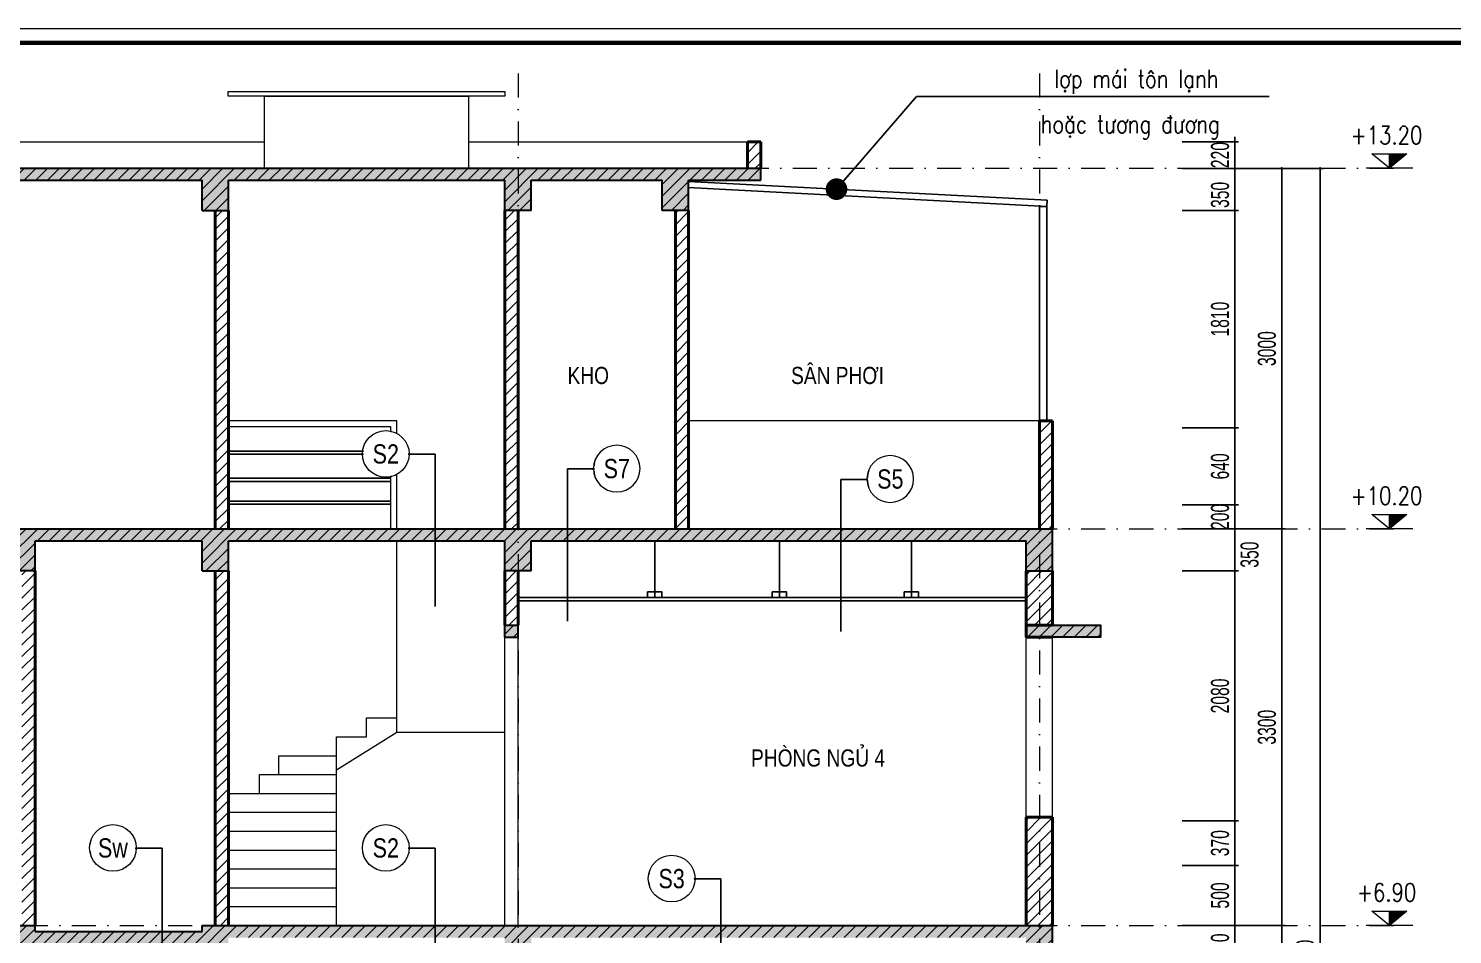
# Model space of a CAD drawing. Header units: millimetres. Extents: x 2565303 to 2664360, y -865723 to -262051.
# Drawn here: x 2640168 to 2652022, y -644567 to -637028 of the extents above; entities that cross this region are included whole.
import ezdxf
from ezdxf.enums import TextEntityAlignment as Align

# ---------------------------------------------------------------- set-up
doc = ezdxf.new("R2010")
doc.units = ezdxf.units.MM
doc.header["$LTSCALE"] = 10
doc.header["$MEASUREMENT"] = 0
doc.linetypes.add('ACAD_ISO07W100', pattern=[3, 0, -3])
doc.linetypes.add('DASHDOT', pattern=[1, 0.5, -0.25, 0, -0.25])
doc.layers.get('0').update_dxf_attribs({"linetype": 'CONTINUOUS'})
doc.layers.get('DEFPOINTS').update_dxf_attribs({"color": 10, "linetype": 'CONTINUOUS'})
for name, color, linetype, lineweight in [('- Nội Thất', 83, 'CONTINUOUS', 25), ('-thay1', 7, 'CONTINUOUS', 18), ('A-WIPEOUT', 254, 'ACAD_ISO07W100', 0), ('LC Dim', 8, 'CONTINUOUS', 13), ('LC Hatch', 252, 'CONTINUOUS', 5), ('LC ISO', 153, 'CONTINUOUS', 13), ('LC Net dam 1', 30, 'CONTINUOUS', 30), ('LC Net dam2', 6, 'CONTINUOUS', 40), ('LC Net manh', 250, 'CONTINUOUS', 5), ('LC Net truc', 134, 'DASHDOT', 5), ('LC Text1', 20, 'CONTINUOUS', 13), ('LC Text2', 7, 'CONTINUOUS', 13)]:
    doc.layers.add(name, color=color, linetype=linetype, lineweight=lineweight)
doc.layers.add('Khungten_LCDI', color=7, linetype='CONTINUOUS')
doc.layers.add('M3', color=3, linetype='CONTINUOUS')
doc.styles.add('General text 2', font='arial.ttf')
doc.styles.add('HOATBIF', font='hoatbif.shx', dxfattribs={"width": 0.65})
doc.styles.add('Khungten', font='', dxfattribs={"width": 0.9, "height": 5000})
doc.styles.add('LC 3', font='vnsimli.shx', dxfattribs={"width": 0.75})
doc.styles.add('T1', font='Vnsimli.shx', dxfattribs={"width": 0.7})
doc.styles.add('T2', font='', dxfattribs={"width": 0.8})
doc.styles.add('Title', font='', dxfattribs={"width": 0.8})
doc.styles.get('Khungten').set_extended_font_data('.VnAvantH')
doc.styles.get('T2').set_extended_font_data('.VnArialH')
doc.styles.get('Title').set_extended_font_data('.VnBlackH')
doc.dimstyles.new('1-100 (1-60)', dxfattribs={"dimscale": 60, "dimtxt": 2.5, "dimasz": 0.35, "dimexe": 0.5, "dimexo": 0, "dimgap": 0.8, "dimtad": 1, "dimdec": 0, "dimzin": 0, "dimdsep": 46, "dimtxsty": 'HOATBIF', "dimblk1": 'DOT', "dimblk2": 'DOT', "dimsah": 1, "dimcen": -1, "dimdle": 1, "dimclrd": 256, "dimclre": 256, "dimclrt": 4, "dimadec": 3, "dimazin": 2, "dimtfac": 0.333333, "dimtdec": 0, "dimtix": 1, "dimtmove": 2, "dimatfit": 3, "dimldrblk": 'DOT', "dimfxl": 1, "dimtvp": 0.833333, "dimtolj": 1, "dimtzin": 0, "dimarcsym": 0})
pattern_1 = [(45, (0, -120733.97), (-48.6135912, 48.6135912), [])]

# ---------------------------------------------------------------- blocks, each defined once
blk = doc.blocks.new('Caodo1')
at = {"layer": 'LC Text1'}
blk.add_hatch(color=256, dxfattribs=at).paths.add_polyline_path([(0, 200), (0, 0), (243, 200)])
for p, q in [((0, 0), (0, 200)), ((324, 0), (-324, 0))]:
    blk.add_line(p, q, dxfattribs=at)
blk.add_lwpolyline([(-243, 200), (243, 200), (0, 0), (0, 0)], close=True, dxfattribs=at)
at = {"layer": 'LC Text1', "style": 'T1', "width": 0.8}
blk.add_attdef('%%P0,00', text='', height=250, dxfattribs=at).set_placement((-39, 460), align=Align.MIDDLE_CENTER)
blk = doc.blocks.new('DOT')
at = {"layer": 'M3', "color": 0, "linetype": 'ByBlock'}
blk.add_line((-0.5, 0), (-1, 0), dxfattribs=at)
at = {"layer": 'M3', "color": 0, "linetype": 'ByBlock', "const_width": 0.5}
blk.add_lwpolyline([(-0.25, 0, 1), (0.25, 0, 1)], format="xyb", close=True, dxfattribs=at)
blk = doc.blocks.new('*D287')
at = {"layer": 'DEFPOINTS', "color": 0, "transparency": 16777216}
for p in [(2650067, -644492), (2650600, -644492), (2650067, -647792)]:
    blk.add_point(p, dxfattribs=at)
at = {"layer": 'LC Dim', "lineweight": -2, "transparency": 16777216}
for p, q in [((2650067, -644492), (2650630, -644492)), ((2650600, -647771), (2650600, -644513)), ((2650067, -647792), (2650630, -647792))]:
    blk.add_line(p, q, dxfattribs=at)
at = {"layer": 'LC Dim', "lineweight": -2, "transparency": 16777216, "xscale": 21, "yscale": 21, "zscale": 21}
for p, rotation in [((2650600, -644492), 90), ((2650600, -647792), 270)]:
    blk.add_blockref('DOT', p, dxfattribs=dict(at, rotation=rotation))
at = {"layer": 'LC Dim', "color": 4, "transparency": 16777216, "insert": (2650477, -646142), "char_height": 150, "attachment_point": 5, "rotation": 90, "style": 'HOATBIF'}
blk.add_mtext('\\A1;3300', dxfattribs=at)
blk = doc.blocks.new('*D288')
at = {"layer": 'DEFPOINTS', "color": 0, "transparency": 16777216}
for p in [(2650067, -641192), (2650600, -641192), (2650067, -644492)]:
    blk.add_point(p, dxfattribs=at)
at = {"layer": 'LC Dim', "lineweight": -2, "transparency": 16777216}
for p, q in [((2650067, -641192), (2650630, -641192)), ((2650600, -644471), (2650600, -641213)), ((2650067, -644492), (2650630, -644492))]:
    blk.add_line(p, q, dxfattribs=at)
at = {"layer": 'LC Dim', "lineweight": -2, "transparency": 16777216, "xscale": 21, "yscale": 21, "zscale": 21}
for p, rotation in [((2650600, -641192), 90), ((2650600, -644492), 270)]:
    blk.add_blockref('DOT', p, dxfattribs=dict(at, rotation=rotation))
at = {"layer": 'LC Dim', "color": 4, "transparency": 16777216, "insert": (2650477, -642842), "char_height": 150, "attachment_point": 5, "rotation": 90, "style": 'HOATBIF'}
blk.add_mtext('\\A1;3300', dxfattribs=at)
blk = doc.blocks.new('*D289')
at = {"layer": 'DEFPOINTS', "color": 0, "transparency": 16777216}
for p in [(2650067, -638192), (2650600, -638192), (2650067, -641192)]:
    blk.add_point(p, dxfattribs=at)
at = {"layer": 'LC Dim', "lineweight": -2, "transparency": 16777216}
for p, q in [((2650067, -638192), (2650630, -638192)), ((2650600, -641171), (2650600, -638213)), ((2650067, -641192), (2650630, -641192))]:
    blk.add_line(p, q, dxfattribs=at)
at = {"layer": 'LC Dim', "lineweight": -2, "transparency": 16777216, "xscale": 21, "yscale": 21, "zscale": 21}
for p, rotation in [((2650600, -638192), 90), ((2650600, -641192), 270)]:
    blk.add_blockref('DOT', p, dxfattribs=dict(at, rotation=rotation))
at = {"layer": 'LC Dim', "color": 4, "transparency": 16777216, "insert": (2650477, -639692), "char_height": 150, "attachment_point": 5, "rotation": 90, "style": 'HOATBIF'}
blk.add_mtext('\\A1;3000', dxfattribs=at)
blk = doc.blocks.new('*D290')
at = {"layer": 'DEFPOINTS', "color": 0, "transparency": 16777216}
for p in [(2650067, -638192), (2650919, -638192), (2650067, -651392)]:
    blk.add_point(p, dxfattribs=at)
at = {"layer": 'LC Dim', "lineweight": -2, "transparency": 16777216}
for p, q in [((2650067, -638192), (2650949, -638192)), ((2650919, -651371), (2650919, -638213)), ((2650067, -651392), (2650949, -651392))]:
    blk.add_line(p, q, dxfattribs=at)
at = {"layer": 'LC Dim', "lineweight": -2, "transparency": 16777216, "xscale": 21, "yscale": 21, "zscale": 21}
for p, rotation in [((2650919, -638192), 90), ((2650919, -651392), 270)]:
    blk.add_blockref('DOT', p, dxfattribs=dict(at, rotation=rotation))
at = {"layer": 'LC Dim', "color": 4, "transparency": 16777216, "insert": (2650796, -644792), "char_height": 150, "attachment_point": 5, "rotation": 90, "style": 'HOATBIF'}
blk.add_mtext('\\A1;13200', dxfattribs=at)
blk = doc.blocks.new('*D296')
at = {"layer": 'DEFPOINTS', "color": 0, "transparency": 16777216}
for p in [(2649772, -644492), (2650210, -644492), (2649772, -644842)]:
    blk.add_point(p, dxfattribs=at)
at = {"layer": 'LC Dim', "lineweight": -2, "transparency": 16777216}
for p, q in [((2649772, -644492), (2650240, -644492)), ((2650210, -644821), (2650210, -644513)), ((2649772, -644842), (2650240, -644842))]:
    blk.add_line(p, q, dxfattribs=at)
at = {"layer": 'LC Dim', "lineweight": -2, "transparency": 16777216, "xscale": 21, "yscale": 21, "zscale": 21}
for p, rotation in [((2650210, -644492), 90), ((2650210, -644842), 270)]:
    blk.add_blockref('DOT', p, dxfattribs=dict(at, rotation=rotation))
at = {"layer": 'LC Dim', "color": 4, "transparency": 16777216, "insert": (2650087, -644667), "char_height": 150, "attachment_point": 5, "rotation": 90, "style": 'HOATBIF'}
blk.add_mtext('\\A1;350', dxfattribs=at)
blk = doc.blocks.new('*D297')
at = {"layer": 'DEFPOINTS', "color": 0, "transparency": 16777216}
for p in [(2649772, -643992), (2650210, -643992), (2649772, -644492)]:
    blk.add_point(p, dxfattribs=at)
at = {"layer": 'LC Dim', "lineweight": -2, "transparency": 16777216}
for p, q in [((2649772, -643992), (2650240, -643992)), ((2650210, -644471), (2650210, -644013)), ((2649772, -644492), (2650240, -644492))]:
    blk.add_line(p, q, dxfattribs=at)
at = {"layer": 'LC Dim', "lineweight": -2, "transparency": 16777216, "xscale": 21, "yscale": 21, "zscale": 21}
for p, rotation in [((2650210, -643992), 90), ((2650210, -644492), 270)]:
    blk.add_blockref('DOT', p, dxfattribs=dict(at, rotation=rotation))
at = {"layer": 'LC Dim', "color": 4, "transparency": 16777216, "insert": (2650087, -644242), "char_height": 150, "attachment_point": 5, "rotation": 90, "style": 'HOATBIF'}
blk.add_mtext('\\A1;500', dxfattribs=at)
blk = doc.blocks.new('*D298')
at = {"layer": 'DEFPOINTS', "color": 0, "transparency": 16777216}
for p in [(2649772, -643622), (2650210, -643622), (2649772, -643992)]:
    blk.add_point(p, dxfattribs=at)
at = {"layer": 'LC Dim', "lineweight": -2, "transparency": 16777216}
for p, q in [((2649772, -643622), (2650240, -643622)), ((2650210, -643971), (2650210, -643643)), ((2649772, -643992), (2650240, -643992))]:
    blk.add_line(p, q, dxfattribs=at)
at = {"layer": 'LC Dim', "lineweight": -2, "transparency": 16777216, "xscale": 21, "yscale": 21, "zscale": 21}
for p, rotation in [((2650210, -643622), 90), ((2650210, -643992), 270)]:
    blk.add_blockref('DOT', p, dxfattribs=dict(at, rotation=rotation))
at = {"layer": 'LC Dim', "color": 4, "transparency": 16777216, "insert": (2650087, -643807), "char_height": 150, "attachment_point": 5, "rotation": 90, "style": 'HOATBIF'}
blk.add_mtext('\\A1;370', dxfattribs=at)
blk = doc.blocks.new('*D299')
at = {"layer": 'DEFPOINTS', "color": 0, "transparency": 16777216}
for p in [(2649772, -641542), (2650210, -641542), (2649772, -643622)]:
    blk.add_point(p, dxfattribs=at)
at = {"layer": 'LC Dim', "lineweight": -2, "transparency": 16777216}
for p, q in [((2649772, -641542), (2650240, -641542)), ((2650210, -643601), (2650210, -641563)), ((2649772, -643622), (2650240, -643622))]:
    blk.add_line(p, q, dxfattribs=at)
at = {"layer": 'LC Dim', "lineweight": -2, "transparency": 16777216, "xscale": 21, "yscale": 21, "zscale": 21}
for p, rotation in [((2650210, -641542), 90), ((2650210, -643622), 270)]:
    blk.add_blockref('DOT', p, dxfattribs=dict(at, rotation=rotation))
at = {"layer": 'LC Dim', "color": 4, "transparency": 16777216, "insert": (2650087, -642582), "char_height": 150, "attachment_point": 5, "rotation": 90, "style": 'HOATBIF'}
blk.add_mtext('\\A1;2080', dxfattribs=at)
blk = doc.blocks.new('*D300')
at = {"layer": 'DEFPOINTS', "color": 0, "transparency": 16777216}
for p in [(2649772, -641192), (2650210, -641192), (2649772, -641542)]:
    blk.add_point(p, dxfattribs=at)
at = {"layer": 'LC Dim', "lineweight": -2, "transparency": 16777216}
for p, q in [((2649772, -641192), (2650240, -641192)), ((2650210, -641521), (2650210, -641213)), ((2649772, -641542), (2650240, -641542))]:
    blk.add_line(p, q, dxfattribs=at)
at = {"layer": 'LC Dim', "lineweight": -2, "transparency": 16777216, "xscale": 21, "yscale": 21, "zscale": 21}
for p, rotation in [((2650210, -641192), 90), ((2650210, -641542), 270)]:
    blk.add_blockref('DOT', p, dxfattribs=dict(at, rotation=rotation))
at = {"layer": 'LC Dim', "color": 4, "transparency": 16777216, "insert": (2650333, -641406), "char_height": 150, "attachment_point": 5, "rotation": 90, "style": 'HOATBIF'}
blk.add_mtext('\\A1;350', dxfattribs=at)
blk = doc.blocks.new('*D301')
at = {"layer": 'DEFPOINTS', "color": 0, "transparency": 16777216}
for p in [(2649772, -640992), (2650210, -640992), (2649772, -641192)]:
    blk.add_point(p, dxfattribs=at)
at = {"layer": 'LC Dim', "lineweight": -2, "transparency": 16777216}
for p, q in [((2649772, -640992), (2650240, -640992)), ((2650210, -640971), (2650210, -640950)), ((2650210, -641192), (2650210, -640992)), ((2649772, -641192), (2650240, -641192)), ((2650210, -641213), (2650210, -641234))]:
    blk.add_line(p, q, dxfattribs=at)
at = {"layer": 'LC Dim', "lineweight": -2, "transparency": 16777216, "xscale": 21, "yscale": 21, "zscale": 21}
for p, rotation in [((2650210, -640992), 270), ((2650210, -641192), 90)]:
    blk.add_blockref('DOT', p, dxfattribs=dict(at, rotation=rotation))
at = {"layer": 'LC Dim', "color": 4, "transparency": 16777216, "insert": (2650087, -641092), "char_height": 150, "attachment_point": 5, "rotation": 90, "style": 'HOATBIF'}
blk.add_mtext('\\A1;200', dxfattribs=at)
blk = doc.blocks.new('*D302')
at = {"layer": 'DEFPOINTS', "color": 0, "transparency": 16777216}
for p in [(2649772, -640352), (2650210, -640352), (2649772, -640992)]:
    blk.add_point(p, dxfattribs=at)
at = {"layer": 'LC Dim', "lineweight": -2, "transparency": 16777216}
for p, q in [((2649772, -640352), (2650240, -640352)), ((2650210, -640971), (2650210, -640373)), ((2649772, -640992), (2650240, -640992))]:
    blk.add_line(p, q, dxfattribs=at)
at = {"layer": 'LC Dim', "lineweight": -2, "transparency": 16777216, "xscale": 21, "yscale": 21, "zscale": 21}
for p, rotation in [((2650210, -640352), 90), ((2650210, -640992), 270)]:
    blk.add_blockref('DOT', p, dxfattribs=dict(at, rotation=rotation))
at = {"layer": 'LC Dim', "color": 4, "transparency": 16777216, "insert": (2650087, -640672), "char_height": 150, "attachment_point": 5, "rotation": 90, "style": 'HOATBIF'}
blk.add_mtext('\\A1;640', dxfattribs=at)
blk = doc.blocks.new('*D303')
at = {"layer": 'DEFPOINTS', "color": 0, "transparency": 16777216}
for p in [(2649772, -638542), (2650210, -638542), (2649772, -640352)]:
    blk.add_point(p, dxfattribs=at)
at = {"layer": 'LC Dim', "lineweight": -2, "transparency": 16777216}
for p, q in [((2649772, -638542), (2650240, -638542)), ((2650210, -640331), (2650210, -638563)), ((2649772, -640352), (2650240, -640352))]:
    blk.add_line(p, q, dxfattribs=at)
at = {"layer": 'LC Dim', "lineweight": -2, "transparency": 16777216, "xscale": 21, "yscale": 21, "zscale": 21}
for p, rotation in [((2650210, -638542), 90), ((2650210, -640352), 270)]:
    blk.add_blockref('DOT', p, dxfattribs=dict(at, rotation=rotation))
at = {"layer": 'LC Dim', "color": 4, "transparency": 16777216, "insert": (2650087, -639447), "char_height": 150, "attachment_point": 5, "rotation": 90, "style": 'HOATBIF'}
blk.add_mtext('\\A1;1810', dxfattribs=at)
blk = doc.blocks.new('*D304')
at = {"layer": 'DEFPOINTS', "color": 0, "transparency": 16777216}
for p in [(2649772, -638192), (2650210, -638192), (2649772, -638542)]:
    blk.add_point(p, dxfattribs=at)
at = {"layer": 'LC Dim', "lineweight": -2, "transparency": 16777216}
for p, q in [((2649772, -638192), (2650240, -638192)), ((2650210, -638521), (2650210, -638213)), ((2649772, -638542), (2650240, -638542))]:
    blk.add_line(p, q, dxfattribs=at)
at = {"layer": 'LC Dim', "lineweight": -2, "transparency": 16777216, "xscale": 21, "yscale": 21, "zscale": 21}
for p, rotation in [((2650210, -638192), 90), ((2650210, -638542), 270)]:
    blk.add_blockref('DOT', p, dxfattribs=dict(at, rotation=rotation))
at = {"layer": 'LC Dim', "color": 4, "transparency": 16777216, "insert": (2650087, -638413), "char_height": 150, "attachment_point": 5, "rotation": 90, "style": 'HOATBIF'}
blk.add_mtext('\\A1;350', dxfattribs=at)
blk = doc.blocks.new('*D305')
at = {"layer": 'DEFPOINTS', "color": 0, "transparency": 16777216}
for p in [(2649772, -637972), (2650210, -637972), (2649772, -638192)]:
    blk.add_point(p, dxfattribs=at)
at = {"layer": 'LC Dim', "lineweight": -2, "transparency": 16777216}
for p, q in [((2649772, -637972), (2650240, -637972)), ((2650210, -637951), (2650210, -637930)), ((2650210, -638192), (2650210, -637972)), ((2649772, -638192), (2650240, -638192)), ((2650210, -638213), (2650210, -638234))]:
    blk.add_line(p, q, dxfattribs=at)
at = {"layer": 'LC Dim', "lineweight": -2, "transparency": 16777216, "xscale": 21, "yscale": 21, "zscale": 21}
for p, rotation in [((2650210, -637972), 270), ((2650210, -638192), 90)]:
    blk.add_blockref('DOT', p, dxfattribs=dict(at, rotation=rotation))
at = {"layer": 'LC Dim', "color": 4, "transparency": 16777216, "insert": (2650087, -638082), "char_height": 150, "attachment_point": 5, "rotation": 90, "style": 'HOATBIF'}
blk.add_mtext('\\A1;220', dxfattribs=at)
blk = doc.blocks.new('lcdi fix')
at = {"layer": 'DEFPOINTS', "lineweight": 0}
blk.add_lwpolyline([(-1200, -14850), (-1200, 14850), (40800, 14850), (40800, -14850)], close=True, dxfattribs=at)
at = {"layer": 'Khungten_LCDI', "color": 5, "lineweight": 60}
blk.add_lwpolyline([(0, -14650), (0, 14650), (40600, 14650), (40600, -14650)], close=True, dxfattribs=at)
at = {"color": 7, "style": 'Khungten', "width": 0.8}
for tag, p in [('REVISION', (39499, -10746)), ('NGAYHT', (39546, -11609))]:
    blk.add_attdef(tag, text='', height=200, dxfattribs=at).set_placement(p, align=Align.CENTER)
at = {"layer": 'LC Text1', "style": 'Title', "width": 1.485915}
for tag, p, p2 in [('TENBANVE1', (36913, -8886), (40339, -8886)), ('TENBANVE2', (36913, -9562), (40339, -9562))]:
    blk.add_attdef(tag, text='', height=250, dxfattribs=at).set_placement(p, p2, align=Align.FIT)
at = {"layer": 'LC Text1', "style": 'Title', "width": 0.7}
blk.add_attdef('SOBANVE', text='', height=250, dxfattribs=at).set_placement((39562, -13896), align=Align.CENTER)
blk = doc.blocks.new('*U262')
at = {"layer": 'A-WIPEOUT'}
blk.add_lwpolyline([(0, 4.25), (-2.5, 3.44), (-4.04, 1.31), (-4.04, -1.31), (-2.5, -3.44), (0, -4.25), (2.5, -3.44), (4.04, -1.31), (4.04, 1.31), (2.5, 3.44)], close=True, dxfattribs=at)
at = {"layer": 'LC Text1', "style": 'General text 2', "width": 0.8, "flags": 8}
blk.add_attdef('SYMBOL', text='', height=3.5, dxfattribs=at).set_placement((0, 0), align=Align.MIDDLE_CENTER)
blk.add_wipeout([(0, 4.25), (-2.5, 3.44), (-4.04, 1.31), (-4.04, -1.31), (-2.5, -3.44), (0, -4.25), (2.5, -3.44), (4.04, -1.31), (4.04, 1.31), (2.5, 3.44)]).dxf.layer = 'A-WIPEOUT'
at = {"layer": 'LC ISO'}
blk.add_circle((0, 0), 4.25, dxfattribs=at)

msp = doc.modelspace()

# ---------------------------------------------------------------- hatches: boundary and pattern name
at = {"layer": 'LC Hatch', "ltscale": 0.3}
h = msp.add_hatch(dxfattribs=at)
h.set_pattern_fill('ANSI31', color=256, scale=550, style=0)
h.set_pattern_definition(pattern_1)
h.paths.add_polyline_path([(2636922.7, -637971.8), (2636812.7, -637971.8), (2636812.7, -638191.8), (2636922.7, -638191.8)])
h.paths.add_polyline_path([(2637522.7, -638541.8), (2637412.7, -638541.8), (2637412.7, -641191.8), (2637522.7, -641191.8)])
h.paths.add_polyline_path([(2645662.7, -638541.8), (2645552.7, -638541.8), (2645552.7, -641191.8), (2645662.7, -641191.8)])
h.paths.add_polyline_path([(2646262.7, -637971.8), (2646152.7, -637971.8), (2646152.7, -638191.8), (2646262.7, -638191.8)])
h.paths.add_polyline_path([(2644242.7, -638541.8), (2644132.7, -638541.8), (2644132.7, -641191.8), (2644242.7, -641191.8)])
h.paths.add_polyline_path([(2641832.7, -638541.8), (2641722.7, -638541.8), (2641722.7, -641191.8), (2641832.7, -641191.8)])
at = {"layer": 'LC Hatch'}
h = msp.add_hatch(dxfattribs=at)
h.set_pattern_fill('AR-CONC', color=256, scale=20, style=0)
h.set_pattern_definition([(50, (0, -120733.97), (143.4520365, -12.550427), [15, -165]), (355, (0, -120733.97), (-27.750267, 150.438427), [12, -132]), (100.4514445, (11.95, -120735.02), (115.701769, 137.887998), [12.7480384, -140.2284224]), (46.1842, (0, -120693.97), (213.448266, -33.103856), [22.5, -247.5]), (96.6356355, (17.79, -120696.73), (186.932389, 194.82372), [19.122068, -210.342752]), (351.184164, (0, -120693.97), (186.932389, 194.82372), [18, -198]), (21, (20, -120703.97), (119.3814104, -80.523778), [15, -165]), (326, (20, -120703.97), (48.663066, 145.030009), [12, -132]), (71.451445, (29.95, -120710.68), (168.044475, 64.5062306), [12.748038, -140.2284224]), (37.5, (0, -120733.97), (2.4319711, 66.5787708), [0, -130.4, 0, -134, 0, -132.5]), (7.5, (0, -120733.97), (52.6139075, 78.8823424), [0, -76.4, 0, -127.4, 0, -50.5]), (327.5, (-44.6, -120733.97), (106.7644872, -4.5109743), [0, -50, 0, -156, 0, -207]), (317.5, (-64.6, -120733.97), (116.637234, 20.0209965), [0, -65, 0, -103.6, 0, -147])])
h.paths.add_polyline_path([(2634912.7, -648691.8), (2634692.7, -648691.8), (2634692.7, -648791.8), (2634912.7, -648791.8)])
h.paths.add_polyline_path([(2649092.7, -648541.8), (2648472.7, -648541.8), (2648472.7, -648641.8), (2649092.7, -648641.8)])
h.paths.add_polyline_path([(2648692.7, -647791.8), (2641612.7, -647791.8), (2641612.7, -647841.8), (2640222.7, -647841.8), (2640222.7, -647791.8), (2634692.7, -647791.8), (2634692.7, -648041.8), (2634012.7, -648041.8), (2634012.7, -647791.8), (2633792.7, -647791.8), (2633792.7, -648141.8), (2634912.7, -648141.8), (2634912.7, -647891.8), (2637412.7, -647891.8), (2637412.7, -648141.8), (2637632.7, -648141.8), (2637632.7, -647891.8), (2640002.7, -647891.8), (2640002.7, -648141.8), (2640222.7, -648141.8), (2640222.7, -647941.8), (2641612.7, -647941.8), (2641612.7, -648141.8), (2641832.7, -648141.8), (2641832.7, -647891.8), (2644132.7, -647891.8), (2644132.7, -648141.8), (2644352.7, -648141.8), (2644352.7, -647891.8), (2648472.7, -647891.8), (2648472.7, -648141.8), (2648692.7, -648141.8)])
h.paths.add_polyline_path([(2644242.7, -645291.8), (2644132.7, -645291.8), (2644132.7, -645391.8), (2644242.7, -645391.8)])
h.paths.add_polyline_path([(2644242.7, -641991.8), (2644132.7, -641991.8), (2644132.7, -642091.8), (2644242.7, -642091.8)])
h.paths.add_polyline_path([(2634912.7, -645291.8), (2634692.7, -645291.8), (2634692.7, -645391.8), (2634912.7, -645391.8)])
h.paths.add_polyline_path([(2634912.7, -641991.8), (2634692.7, -641991.8), (2634692.7, -642091.8), (2634912.7, -642091.8)])
h.paths.add_polyline_path([(2649092.7, -645291.8), (2648472.7, -645291.8), (2648472.7, -645391.8), (2649092.7, -645391.8)])
h.paths.add_polyline_path([(2648692.7, -644491.8), (2641612.7, -644491.8), (2641612.7, -644541.8), (2640222.7, -644541.8), (2640222.7, -644491.8), (2634692.7, -644491.8), (2634692.7, -644741.8), (2634012.7, -644741.8), (2634012.7, -644491.8), (2633792.7, -644491.8), (2633792.7, -644841.8), (2634912.7, -644841.8), (2634912.7, -644591.8), (2637412.7, -644591.8), (2637412.7, -644841.8), (2637632.7, -644841.8), (2637632.7, -644591.8), (2640002.7, -644591.8), (2640002.7, -644841.8), (2640222.7, -644841.8), (2640222.7, -644641.8), (2641612.7, -644641.8), (2641612.7, -644841.8), (2641832.7, -644841.8), (2641832.7, -644591.8), (2644132.7, -644591.8), (2644132.7, -644841.8), (2644352.7, -644841.8), (2644352.7, -644591.8), (2648472.7, -644591.8), (2648472.7, -644841.8), (2648692.7, -644841.8)])
h.paths.add_polyline_path([(2649092.7, -641991.8), (2648472.7, -641991.8), (2648472.7, -642091.8), (2649092.7, -642091.8)])
h.paths.add_polyline_path([(2634912.7, -638191.8), (2634692.7, -638191.8), (2634692.7, -638441.8), (2634012.7, -638441.8), (2634012.7, -638191.8), (2633792.7, -638191.8), (2633792.7, -638541.8), (2634912.7, -638541.8)])
h.paths.add_polyline_path([(2646262.7, -638191.8), (2636812.7, -638191.8), (2636812.7, -638291.8), (2637412.7, -638291.8), (2637412.7, -638541.8), (2637632.7, -638541.8), (2637632.7, -638291.8), (2641612.7, -638291.8), (2641612.7, -638541.8), (2641832.7, -638541.8), (2641832.7, -638291.8), (2644132.7, -638291.8), (2644132.7, -638541.8), (2644352.7, -638541.8), (2644352.7, -638291.8), (2645442.7, -638291.8), (2645442.7, -638541.8), (2645662.7, -638541.8), (2645662.7, -638291.8), (2646262.7, -638291.8)])
h.paths.add_polyline_path([(2640222.7, -641291.8), (2641612.7, -641291.8), (2641612.7, -641541.8), (2641832.7, -641541.8), (2641832.7, -641291.8), (2644132.7, -641291.8), (2644132.7, -641541.8), (2644352.7, -641541.8), (2644352.7, -641291.8), (2648472.7, -641291.8), (2648472.7, -641541.8), (2648692.7, -641541.8), (2648692.7, -641191.8), (2634692.7, -641191.8), (2634692.7, -641441.8), (2634012.7, -641441.8), (2634012.7, -641191.8), (2633792.7, -641191.8), (2633792.7, -641541.8), (2634912.7, -641541.8), (2634912.7, -641291.8), (2637412.7, -641291.8), (2637412.7, -641541.8), (2637632.7, -641541.8), (2637632.7, -641291.8), (2640002.7, -641291.8), (2640002.7, -641541.8), (2640222.7, -641541.8)])
at = {"layer": 'LC Hatch', "ltscale": 0.3}
h = msp.add_hatch(dxfattribs=at)
h.set_pattern_fill('ANSI31', color=256, scale=550, style=0)
h.set_pattern_definition([(45, (0, -125733.97), (-48.6135912, 48.6135912), [])])
h.paths.add_polyline_path([(2634912.7, -648691.8), (2634692.7, -648691.8), (2634692.7, -648791.8), (2634912.7, -648791.8)])
h.paths.add_polyline_path([(2649092.7, -648541.8), (2648472.7, -648541.8), (2648472.7, -648641.8), (2649092.7, -648641.8)])
h.paths.add_polyline_path([(2648692.7, -647791.8), (2641612.7, -647791.8), (2641612.7, -647841.8), (2640222.7, -647841.8), (2640222.7, -647791.8), (2634692.7, -647791.8), (2634692.7, -648041.8), (2634012.7, -648041.8), (2634012.7, -647791.8), (2633792.7, -647791.8), (2633792.7, -648141.8), (2634912.7, -648141.8), (2634912.7, -647891.8), (2637412.7, -647891.8), (2637412.7, -648141.8), (2637632.7, -648141.8), (2637632.7, -647891.8), (2640002.7, -647891.8), (2640002.7, -648141.8), (2640222.7, -648141.8), (2640222.7, -647941.8), (2641612.7, -647941.8), (2641612.7, -648141.8), (2641832.7, -648141.8), (2641832.7, -647891.8), (2644132.7, -647891.8), (2644132.7, -648141.8), (2644352.7, -648141.8), (2644352.7, -647891.8), (2648472.7, -647891.8), (2648472.7, -648141.8), (2648692.7, -648141.8)])
h.paths.add_polyline_path([(2644242.7, -645291.8), (2644132.7, -645291.8), (2644132.7, -645391.8), (2644242.7, -645391.8)])
h.paths.add_polyline_path([(2644242.7, -641991.8), (2644132.7, -641991.8), (2644132.7, -642091.8), (2644242.7, -642091.8)])
h.paths.add_polyline_path([(2634912.7, -645291.8), (2634692.7, -645291.8), (2634692.7, -645391.8), (2634912.7, -645391.8)])
h.paths.add_polyline_path([(2634912.7, -641991.8), (2634692.7, -641991.8), (2634692.7, -642091.8), (2634912.7, -642091.8)])
h.paths.add_polyline_path([(2649092.7, -645291.8), (2648472.7, -645291.8), (2648472.7, -645391.8), (2649092.7, -645391.8)])
h.paths.add_polyline_path([(2648692.7, -644491.8), (2641612.7, -644491.8), (2641612.7, -644541.8), (2640222.7, -644541.8), (2640222.7, -644491.8), (2634692.7, -644491.8), (2634692.7, -644741.8), (2634012.7, -644741.8), (2634012.7, -644491.8), (2633792.7, -644491.8), (2633792.7, -644841.8), (2634912.7, -644841.8), (2634912.7, -644591.8), (2637412.7, -644591.8), (2637412.7, -644841.8), (2637632.7, -644841.8), (2637632.7, -644591.8), (2640002.7, -644591.8), (2640002.7, -644841.8), (2640222.7, -644841.8), (2640222.7, -644641.8), (2641612.7, -644641.8), (2641612.7, -644841.8), (2641832.7, -644841.8), (2641832.7, -644591.8), (2644132.7, -644591.8), (2644132.7, -644841.8), (2644352.7, -644841.8), (2644352.7, -644591.8), (2648472.7, -644591.8), (2648472.7, -644841.8), (2648692.7, -644841.8)])
h.paths.add_polyline_path([(2649092.7, -641991.8), (2648472.7, -641991.8), (2648472.7, -642091.8), (2649092.7, -642091.8)])
h.paths.add_polyline_path([(2634912.7, -638191.8), (2634692.7, -638191.8), (2634692.7, -638441.8), (2634012.7, -638441.8), (2634012.7, -638191.8), (2633792.7, -638191.8), (2633792.7, -638541.8), (2634912.7, -638541.8)])
h.paths.add_polyline_path([(2646262.7, -638191.8), (2636812.7, -638191.8), (2636812.7, -638291.8), (2637412.7, -638291.8), (2637412.7, -638541.8), (2637632.7, -638541.8), (2637632.7, -638291.8), (2641612.7, -638291.8), (2641612.7, -638541.8), (2641832.7, -638541.8), (2641832.7, -638291.8), (2644132.7, -638291.8), (2644132.7, -638541.8), (2644352.7, -638541.8), (2644352.7, -638291.8), (2645442.7, -638291.8), (2645442.7, -638541.8), (2645662.7, -638541.8), (2645662.7, -638291.8), (2646262.7, -638291.8)])
h.paths.add_polyline_path([(2640222.7, -641291.8), (2641612.7, -641291.8), (2641612.7, -641541.8), (2641832.7, -641541.8), (2641832.7, -641291.8), (2644132.7, -641291.8), (2644132.7, -641541.8), (2644352.7, -641541.8), (2644352.7, -641291.8), (2648472.7, -641291.8), (2648472.7, -641541.8), (2648692.7, -641541.8), (2648692.7, -641191.8), (2634692.7, -641191.8), (2634692.7, -641441.8), (2634012.7, -641441.8), (2634012.7, -641191.8), (2633792.7, -641191.8), (2633792.7, -641541.8), (2634912.7, -641541.8), (2634912.7, -641291.8), (2637412.7, -641291.8), (2637412.7, -641541.8), (2637632.7, -641541.8), (2637632.7, -641291.8), (2640002.7, -641291.8), (2640002.7, -641541.8), (2640222.7, -641541.8)])
h = msp.add_hatch(dxfattribs=at)
h.set_pattern_fill('ANSI31', color=256, scale=550, style=0)
h.set_pattern_definition(pattern_1)
h.paths.add_polyline_path([(2644242.7, -644841.8), (2644132.7, -644841.8), (2644132.7, -645291.8), (2644242.7, -645291.8)])
h.paths.add_polyline_path([(2648692.7, -644841.8), (2648472.7, -644841.8), (2648472.7, -645291.8), (2648692.7, -645291.8)])
h.paths.add_polyline_path([(2644242.7, -641541.8), (2644132.7, -641541.8), (2644132.7, -641991.8), (2644242.7, -641991.8)])
h.paths.add_polyline_path([(2648692.7, -643591.8), (2648472.7, -643591.8), (2648472.7, -644491.8), (2648692.7, -644491.8)])
h.paths.add_polyline_path([(2648692.7, -641541.8), (2648472.7, -641541.8), (2648472.7, -641991.8), (2648692.7, -641991.8)])
h.paths.add_polyline_path([(2648692.7, -640291.8), (2648582.7, -640291.8), (2648582.7, -641191.8), (2648692.7, -641191.8)])
h = msp.add_hatch(dxfattribs=at)
h.set_pattern_fill('ANSI31', color=256, scale=550, style=0)
h.set_pattern_definition(pattern_1)
h.paths.add_polyline_path([(2633902.7, -643991.8), (2633792.7, -643991.8), (2633792.7, -644491.8), (2633902.7, -644491.8)])
h.paths.add_polyline_path([(2640222.7, -641541.8), (2640112.7, -641541.8), (2640112.7, -644491.8), (2640222.7, -644491.8)])
h.paths.add_polyline_path([(2641832.7, -641541.8), (2641722.7, -641541.8), (2641722.7, -644491.8), (2641832.7, -644491.8)])

# ---------------------------------------------------------------- linework, layer by layer
at = {"layer": '- Nội Thất'}
for p, q in [((2643182.7, -640544.1), (2641832.7, -640544.1)), ((2643182.7, -640569.9), (2641832.7, -640569.9)), ((2643182.7, -640770.5), (2641832.7, -640770.5)), ((2643182.7, -640796.4), (2641832.7, -640796.4)), ((2643182.7, -640961.4), (2641832.7, -640961.4)), ((2643182.7, -640987.2), (2641832.7, -640987.2)), ((2645380.5, -641761.8), (2645380.5, -641291.8)), ((2646418.6, -641761.8), (2646418.6, -641291.8)), ((2647517.8, -641761.8), (2647517.8, -641291.8)), ((2644242.7, -641761.8), (2648472.7, -641761.8)), ((2644242.7, -641791.8), (2648472.7, -641791.8))]:
    msp.add_line(p, q, dxfattribs=at)
for points in [[(2645662.7, -638300.3), (2648646.8, -638457.7), (2648644, -638509.6), (2645659.9, -638352.2)], [(2648644.8, -640291.8), (2648582.7, -640291.8), (2648582.7, -638509.6), (2648644.8, -638509.6)], [(2645320.7, -641761.8), (2645440.2, -641761.8), (2645440.2, -641716.4), (2645320.7, -641716.4)], [(2646358.8, -641761.8), (2646478.3, -641761.8), (2646478.3, -641716.4), (2646358.8, -641716.4)], [(2647458, -641761.8), (2647577.5, -641761.8), (2647577.5, -641716.4), (2647458, -641716.4)]]:
    msp.add_lwpolyline(points, close=True, dxfattribs=at)
at = {"layer": '-thay1'}
for p, q in [((2642132.7, -638191.8), (2642132.7, -637591.8)), ((2642132.7, -637591.8), (2643832.7, -637591.8)), ((2643832.7, -638191.8), (2643832.7, -637591.8)), ((2636922.7, -637971.8), (2642132.7, -637971.8)), ((2643832.7, -637971.8), (2646262.7, -637971.8)), ((2643232.7, -640291.8), (2641832.7, -640291.8)), ((2643182.7, -640341.8), (2641832.7, -640341.8)), ((2643182.7, -641191.8), (2643182.7, -640341.8)), ((2643232.7, -641191.8), (2643232.7, -640291.8)), ((2648582.7, -640291.8), (2645662.7, -640291.8)), ((2643232.7, -642882.9), (2643232.7, -641291.8)), ((2644132.7, -644491.8), (2644132.7, -642091.8)), ((2644242.7, -644491.8), (2644242.7, -642091.8)), ((2648472.7, -643591.8), (2648472.7, -642091.8)), ((2648692.7, -643591.8), (2648692.7, -642091.8)), ((2642982.7, -642764.8), (2643232.7, -642764.8)), ((2642982.7, -642921.8), (2642982.7, -642764.8)), ((2642732.7, -643196.9), (2643232.7, -642882.9)), ((2642732.7, -642921.8), (2642982.7, -642921.8)), ((2642732.7, -643078.8), (2642732.7, -642921.8)), ((2643232.7, -642882.9), (2644132.7, -642882.9)), ((2642250.6, -643078.8), (2642732.7, -643078.8)), ((2642250.6, -643235.8), (2642250.6, -643078.8)), ((2642732.7, -644491.8), (2642732.7, -643078.8)), ((2642091.1, -643235.8), (2642732.7, -643235.8)), ((2642091.1, -643392.8), (2642091.1, -643235.8)), ((2641832.7, -643392.8), (2642732.7, -643392.8)), ((2641832.7, -643549.8), (2642732.7, -643549.8)), ((2641832.7, -643706.8), (2642732.7, -643706.8)), ((2641832.7, -643863.8), (2642732.7, -643863.8)), ((2641832.7, -644020.8), (2642732.7, -644020.8)), ((2641832.7, -644177.8), (2642732.7, -644177.8)), ((2641832.7, -644334.8), (2642732.7, -644334.8))]:
    msp.add_line(p, q, dxfattribs=at)
msp.add_lwpolyline([(2644132.7, -637591.8), (2641831.3, -637591.8), (2641831.3, -637551.8), (2644132.7, -637551.8)], close=True, dxfattribs=at)
at = {"layer": 'LC Net dam 1'}
for p, q in [((2636812.7, -638191.8), (2646262.7, -638191.8)), ((2646262.7, -638291.8), (2646262.7, -638191.8)), ((2637632.7, -638291.8), (2641612.7, -638291.8)), ((2641612.7, -638541.8), (2641612.7, -638291.8)), ((2641832.7, -638291.8), (2644132.7, -638291.8)), ((2641832.7, -638541.8), (2641832.7, -638291.8)), ((2644132.7, -638541.8), (2644132.7, -638291.8)), ((2644352.7, -638291.8), (2645442.7, -638291.8)), ((2644352.7, -638541.8), (2644352.7, -638291.8)), ((2645442.7, -638541.8), (2645442.7, -638291.8)), ((2645662.7, -638541.8), (2645662.7, -638291.8)), ((2645662.7, -638291.8), (2646262.7, -638291.8)), ((2641612.7, -638541.8), (2641832.7, -638541.8)), ((2644352.7, -638541.8), (2644132.7, -638541.8)), ((2645662.7, -638541.8), (2645442.7, -638541.8)), ((2634692.7, -641191.8), (2648692.7, -641191.8)), ((2640222.7, -641541.8), (2640222.7, -641291.8)), ((2640222.7, -641291.8), (2641612.7, -641291.8)), ((2641612.7, -641541.8), (2641612.7, -641291.8)), ((2641832.7, -641291.8), (2644132.7, -641291.8)), ((2641832.7, -641541.8), (2641832.7, -641291.8)), ((2644132.7, -641541.8), (2644132.7, -641291.8)), ((2644352.7, -641291.8), (2648472.7, -641291.8)), ((2644352.7, -641541.8), (2644352.7, -641291.8)), ((2648472.7, -641541.8), (2648472.7, -641291.8)), ((2648692.7, -641541.8), (2648692.7, -641191.8)), ((2640222.7, -641541.8), (2640002.7, -641541.8)), ((2641612.7, -641541.8), (2641832.7, -641541.8)), ((2644352.7, -641541.8), (2644132.7, -641541.8)), ((2648472.7, -641541.8), (2648692.7, -641541.8)), ((2644132.7, -641991.8), (2644242.7, -641991.8)), ((2644132.7, -642091.8), (2644132.7, -641991.8)), ((2644242.7, -642091.8), (2644242.7, -641991.8)), ((2644132.7, -642091.8), (2644242.7, -642091.8)), ((2634692.7, -644491.8), (2640222.7, -644491.8)), ((2640222.7, -644541.8), (2640222.7, -644491.8)), ((2641612.7, -644491.8), (2648692.7, -644491.8)), ((2641612.7, -644541.8), (2641612.7, -644491.8)), ((2648692.7, -644841.8), (2648692.7, -644491.8)), ((2640222.7, -644541.8), (2641612.7, -644541.8))]:
    msp.add_line(p, q, dxfattribs=at)
msp.add_lwpolyline([(2648472.7, -641991.8), (2649092.7, -641991.8), (2649092.7, -642091.8), (2648472.7, -642091.8)], close=True, dxfattribs=at)
at = {"layer": 'LC Net dam2'}
for p, q in [((2646152.7, -638191.8), (2646152.7, -637971.8)), ((2646152.7, -637971.8), (2646262.7, -637971.8)), ((2646262.7, -637971.8), (2646262.7, -638191.8)), ((2641722.7, -641191.8), (2641722.7, -638541.8)), ((2641832.7, -641191.8), (2641832.7, -638541.8)), ((2644132.7, -641191.8), (2644132.7, -638541.8)), ((2644242.7, -641191.8), (2644242.7, -638541.8)), ((2645552.7, -641191.8), (2645552.7, -638541.8)), ((2645662.7, -641191.8), (2645662.7, -638541.8)), ((2648582.7, -641191.8), (2648582.7, -640291.8)), ((2648582.7, -640291.8), (2648692.7, -640291.8)), ((2648692.7, -641191.8), (2648692.7, -640291.8)), ((2640222.7, -644491.8), (2640222.7, -641541.8)), ((2641722.7, -641541.8), (2641722.7, -644491.8)), ((2641722.7, -644491.8), (2641722.7, -641541.8)), ((2641832.7, -644491.8), (2641832.7, -641541.8)), ((2641832.7, -644491.8), (2641832.7, -641541.8)), ((2644132.7, -641991.8), (2644132.7, -641541.8)), ((2644242.7, -641991.8), (2644242.7, -641541.8)), ((2648472.7, -642091.8), (2648472.7, -641541.8)), ((2648692.7, -641986.1), (2648692.7, -641541.8)), ((2648472.7, -641991.8), (2648692.7, -641991.8)), ((2648472.7, -642091.8), (2648692.7, -642091.8)), ((2648472.7, -643591.8), (2648692.7, -643591.8)), ((2648472.7, -644491.8), (2648472.7, -643591.8)), ((2648692.7, -644491.8), (2648692.7, -643591.8))]:
    msp.add_line(p, q, dxfattribs=at)
at = {"layer": 'LC Net truc', "ltscale": 40}
for p, q in [((2644242.7, -637402.2), (2644242.7, -653819.6)), ((2648582.7, -637402.2), (2648582.7, -653819.6)), ((2632127.1, -638191.8), (2651564, -638191.8)), ((2632127.1, -641191.8), (2651564, -641191.8)), ((2632127.1, -644491.8), (2651564, -644491.8))]:
    msp.add_line(p, q, dxfattribs=at)

# ---------------------------------------------------------------- block references
at = {"layer": '-thay1', "xscale": 0.6000000155618181, "yscale": 0.6000000155618181, "zscale": 0.6000000155618181}
msp.add_blockref('lcdi fix', (2630355.3, -645938.5), dxfattribs=at)
at = {"layer": 'LC Text1'}
ref = msp.add_blockref('Caodo1', (2651496.1, -638191.8), dxfattribs=dict(at, xscale=0.5999999999992269, yscale=0.5999999999992269, zscale=0.5999999999992269))
ref.add_attrib('%%P0,00', '+13.20', dxfattribs={"layer": 'LC Text2', "height": 150, "style": 'T1', "width": 0.8}).set_placement((2651472.7, -637916.1), align=Align.MIDDLE_CENTER)
ref = msp.add_blockref('Caodo1', (2651496.1, -641191.8), dxfattribs=dict(at, xscale=0.5999999999992269, yscale=0.5999999999992269, zscale=0.5999999999992269))
ref.add_attrib('%%P0,00', '+10.20', dxfattribs={"layer": 'LC Text2', "height": 150, "style": 'T1', "width": 0.8}).set_placement((2651472.7, -640916.1), align=Align.MIDDLE_CENTER)
ref = msp.add_blockref('Caodo1', (2651496.1, -644491.8), dxfattribs=dict(at, xscale=0.5999999999992269, yscale=0.5999999999992269, zscale=0.5999999999992269))
ref.add_attrib('%%P0,00', '+6.90', dxfattribs={"layer": 'LC Text2', "height": 150, "style": 'T1', "width": 0.8}).set_placement((2651472.7, -644216.1), align=Align.MIDDLE_CENTER)

# ---------------------------------------------------------------- texts
at = {"layer": 'LC Text1', "color": 3, "style": 'LC 3', "width": 0.8}
for s, p in [('lîp m¸i t«n l¹nh', (2648706.1, -637521.3)), ('hoÆc t\xad¬ng ®\xad¬ng', (2648593.7, -637899.2))]:
    msp.add_text(s, height=150, dxfattribs=at).set_placement(p)
at = {"layer": 'LC Text2', "style": 'T2', "width": 0.8}
for s, p in [('KHO', (2644654.9, -639986.6)), ('S¢N PH¥I', (2646515.7, -639986.6)), ('PHßNG NGñ 4', (2646182.7, -643169.3))]:
    msp.add_text(s, height=142.56, dxfattribs=at).set_placement(p)

# ---------------------------------------------------------------- dimensions: what is measured, and where the dimension line sits
at = {"layer": 'LC Dim'}
for base, p1, p2, picture, middle in [((2650210.4, -637971.8), (2649772.3, -638191.8), (2649772.3, -637971.8), '*D305', (2650087.4, -638081.8)), ((2650599.7, -638191.8), (2650067.2, -641191.8), (2650067.2, -638191.8), '*D289', (2650476.7, -639691.8)), ((2650918.8, -638191.8), (2650067.2, -651391.8), (2650067.2, -638191.8), '*D290', (2650795.8, -644791.8)), ((2650210.4, -638541.8), (2649772.3, -640352), (2649772.3, -638541.8), '*D303', (2650087.4, -639446.9)), ((2650210.4, -640352), (2649772.3, -640991.8), (2649772.3, -640352), '*D302', (2650087.4, -640671.9)), ((2650210.4, -640991.8), (2649772.3, -641191.8), (2649772.3, -640991.8), '*D301', (2650087.4, -641091.8)), ((2650599.7, -641191.8), (2650067.2, -644491.8), (2650067.2, -641191.8), '*D288', (2650476.7, -642841.8)), ((2650210.4, -641541.8), (2649772.3, -643621.8), (2649772.3, -641541.8), '*D299', (2650087.4, -642581.8)), ((2650210.4, -643621.8), (2649772.3, -643991.8), (2649772.3, -643621.8), '*D298', (2650087.4, -643806.8)), ((2650210.4, -643991.8), (2649772.3, -644491.8), (2649772.3, -643991.8), '*D297', (2650087.4, -644241.8)), ((2650210.4, -644491.8), (2649772.3, -644841.8), (2649772.3, -644491.8), '*D296', (2650087.4, -644666.8)), ((2650599.7, -644491.8), (2650067.2, -647791.8), (2650067.2, -644491.8), '*D287', (2650476.7, -646141.8))]:
    dim = msp.add_linear_dim(base=base, p1=p1, p2=p2, angle=90, dimstyle='1-100 (1-60)', dxfattribs=at)
    dim.commit()
    dim.dimension.update_dxf_attribs({"geometry": picture, "text_midpoint": middle})
for base, p1, p2, picture, middle in [((2650210.4, -638191.8), (2649772.3, -638541.8), (2649772.3, -638191.8), '*D304', (2650087.4, -638413.1)), ((2650210.4, -641191.8), (2649772.3, -641541.8), (2649772.3, -641191.8), '*D300', (2650333.4, -641406))]:
    dim = msp.add_linear_dim(base=base, p1=p1, p2=p2, angle=90, dimstyle='1-100 (1-60)', dxfattribs=at)
    dim.commit()
    dim.dimension.update_dxf_attribs({"geometry": picture, "text_midpoint": middle, "dimtype": 160})

# ---------------------------------------------------------------- leaders
msp.add_leader([(2646894.1, -638365.3), (2647560, -637594.8), (2650496.4, -637594.8)], dimstyle='1-100 (1-60)', override={"dimasz": 3, "dimgap": 0.8, "dimtad": 0}, dxfattribs=at)

# ---------------------------------------------------------------- next in the draw order: block references
at = {"layer": 'LC Net manh'}
ref = msp.add_blockref('*U262', (2643142.2, -640568.2), dxfattribs=dict(at, xscale=45.74117647051717, yscale=45.74117647051717, zscale=45.74117647051717))
ref.add_attrib('SYMBOL', 'S2', dxfattribs={"layer": 'LC Text1', "height": 160.09, "style": 'General text 2', "width": 0.8}).set_placement((2643142.2, -640568.2), align=Align.MIDDLE_CENTER)
ref = msp.add_blockref('*U262', (2645064.6, -640690.3), dxfattribs=dict(at, xscale=-45.74117647051717, yscale=45.74117647051717, zscale=45.74117647051717))
ref.add_attrib('SYMBOL', 'S7', dxfattribs={"layer": 'LC Text1', "height": 160.09, "style": 'General text 2', "width": 0.8}).set_placement((2645065.2, -640690.3), align=Align.MIDDLE_CENTER)
ref = msp.add_blockref('*U262', (2647341.2, -640776.9), dxfattribs=dict(at, xscale=-45.74117647051717, yscale=45.74117647051717, zscale=45.74117647051717))
ref.add_attrib('SYMBOL', 'S5', dxfattribs={"layer": 'LC Text1', "height": 160.09, "style": 'General text 2', "width": 0.8}).set_placement((2647341.8, -640776.9), align=Align.MIDDLE_CENTER)
ref = msp.add_blockref('*U262', (2640870.7, -643846.4), dxfattribs=dict(at, xscale=45.74117647051717, yscale=45.74117647051717, zscale=45.74117647051717))
ref.add_attrib('SYMBOL', 'Sw', dxfattribs={"layer": 'LC Text1', "height": 160.09, "style": 'General text 2', "width": 0.8}).set_placement((2640870.7, -643846.4), align=Align.MIDDLE_CENTER)
ref = msp.add_blockref('*U262', (2643142.2, -643846.4), dxfattribs=dict(at, xscale=45.74117647051717, yscale=45.74117647051717, zscale=45.74117647051717))
ref.add_attrib('SYMBOL', 'S2', dxfattribs={"layer": 'LC Text1', "height": 160.09, "style": 'General text 2', "width": 0.8}).set_placement((2643142.2, -643846.4), align=Align.MIDDLE_CENTER)
ref = msp.add_blockref('*U262', (2645521.6, -644101.7), dxfattribs=dict(at, xscale=45.74117647051717, yscale=45.74117647051717, zscale=45.74117647051717))
ref.add_attrib('SYMBOL', 'S3', dxfattribs={"layer": 'LC Text1', "height": 160.09, "style": 'General text 2', "width": 0.8}).set_placement((2645521.6, -644101.7), align=Align.MIDDLE_CENTER)

# ---------------------------------------------------------------- next in the draw order: leaders
for points in [[(2643336.6, -640571.1), (2643552.4, -640571.1), (2643552.4, -641837.1)], [(2644870.2, -640693.3), (2644654.4, -640693.3), (2644654.4, -641959.3)], [(2647146.8, -640779.8), (2646931, -640779.8), (2646931, -642045.8)], [(2641065, -643849.3), (2641280.9, -643849.3), (2641280.9, -645115.3)], [(2643336.6, -643849.3), (2643552.4, -643849.3), (2643552.4, -645115.3)], [(2645716, -644104.6), (2645931.9, -644104.6), (2645931.9, -645370.6)]]:
    msp.add_leader(points, dimstyle='1-100 (1-60)', override={"dimgap": 0.8, "dimtad": 0})

doc.saveas('drawing.dxf')
